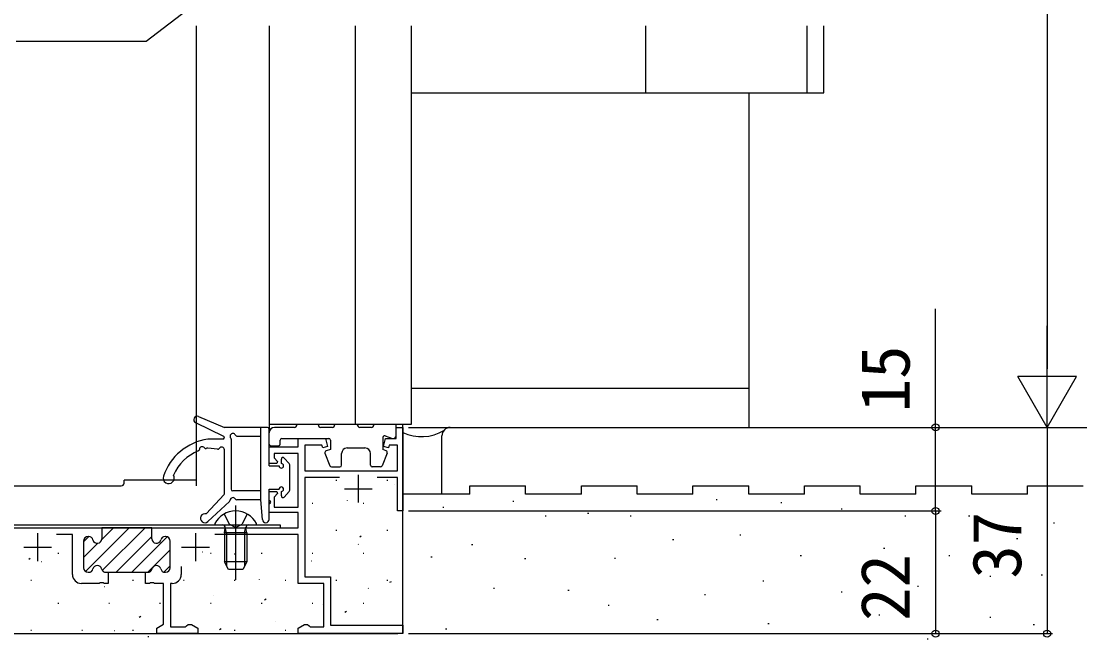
# Model space of a CAD drawing. Units: millimetres, scale not verified. Extents: x -525 to 525, y -783 to 779.
# Drawn here: x 236.1 to 425.9, y 54.2 to 164.9 of the extents above; entities that cross this region are included whole.
import ezdxf
from ezdxf.enums import TextEntityAlignment as Align

# ---------------------------------------------------------------- set-up
doc = ezdxf.new("R2010")
doc.units = ezdxf.units.MM
doc.header["$LTSCALE"] = 4
for name, color, linetype in [('0-2_YKK_11', 7, 'Continuous'), ('0-4_YKK_12', 2, 'Continuous'), ('0-5_YKK_13', 4, 'Continuous'), ('0-7_YKK_D', 6, 'Continuous'), ('0-9_YSS_K', 3, 'Continuous')]:
    doc.layers.add(name, color=color, linetype=linetype)
doc.styles.add('ＭＳ ゴシック', font='')
doc.styles.get('ＭＳ ゴシック').set_extended_font_data('MS Gothic')

msp = doc.modelspace()

# ---------------------------------------------------------------- linework, layer by layer
at = {"layer": '0-2_YKK_11'}
for p, q in [((296.5, 83.597), (296.5, 78.597)), ((294, 81.097), (299, 81.097)), ((247.579, 66.25), (255.426, 74.097)), ((250.493, 71.992), (252.598, 74.097)), ((250.595, 66.437), (258.255, 74.097)), ((239, 73.097), (239, 68.097)), ((247.25, 71.577), (248.169, 72.497)), ((248.151, 72.497), (248.05, 72.497)), ((248.151, 72.497), (248.05, 72.497)), ((253.083, 66.097), (259.5, 72.514)), ((255.912, 66.097), (262.252, 72.438)), ((261.95, 72.497), (261.849, 72.497)), ((261.95, 72.497), (261.849, 72.497)), ((267.3, 73.097), (267.3, 68.097)), ((236.5, 70.597), (241.5, 70.597)), ((247.25, 71.697), (247.25, 66.897)), ((247.25, 71.697), (247.25, 66.897)), ((247.25, 68.749), (249.805, 71.304)), ((262.75, 66.897), (262.75, 71.697)), ((262.75, 66.897), (262.75, 71.697)), ((264.8, 70.597), (269.8, 70.597)), ((258.74, 66.097), (262.75, 70.107)), ((261.606, 66.135), (262.75, 67.278)), ((264.75, 67.112), (264.75, 65.697)), ((248.05, 66.097), (248.151, 66.097)), ((248.05, 66.097), (248.151, 66.097)), ((251.249, 66.097), (258.751, 66.097)), ((261.849, 66.097), (261.95, 66.097)), ((261.849, 66.097), (261.95, 66.097))]:
    msp.add_line(p, q, dxfattribs=at)
for points in [[(259.5, 72.097), (259.5, 74.097), (285.7, 74.097), (285.7, 76.797), (280.5, 76.797), (280.5, 80.597), (281.876, 80.597), (282.036, 80.209), (281.4, 79.573), (281.4, 77.797), (285.7, 77.797), (285.7, 87.397), (281.4, 87.397), (281.4, 86.621), (282.036, 85.985), (281.876, 85.597), (280.5, 85.597), (280.5, 88.597), (285.7, 88.597), (285.7, 90.097), (290.601, 90.097), (290.985, 88.663), (290.115, 88.43), (289.99, 88.897), (286.9, 88.897), (286.9, 84.297), (303.5, 84.297), (303.5, 88.897), (302.01, 88.897), (301.885, 88.43), (301.015, 88.663), (301.399, 90.097), (303.3, 90.097), (303.3, 92.097), (304.5, 92.097), (304.5, 77.097), (303.5, 77.097), (303.5, 83.097), (299.882, 83.097)], [(293.118, 83.097), (286.9, 83.097), (286.9, 65.297), (291.5, 65.297), (291.5, 56.597), (304.5, 56.597), (304.5, 55.097), (285.7, 55.097), (285.7, 56.097), (286.826, 56.747), (287.4, 56.747), (287.698, 56.477), (287.897, 56.297), (290.3, 56.297), (290.3, 64.097), (285.7, 64.097), (285.7, 72.897), (270.747, 72.897)], [(204.101, 72.897), (196.9, 72.897), (196.9, 70.875), (195.2, 70.257), (195.2, 56.297), (201.803, 56.297), (202.001, 56.477), (202.3, 56.747), (202.874, 56.747), (204, 56.097), (204, 55.097), (194, 55.097), (194, 71.097), (195.7, 71.716), (195.7, 73.097), (194, 73.097), (194, 74.097), (250.5, 74.097), (250.5, 72.097)], [(259.5, 72.097), (259.5, 74.097), (250.5, 74.097), (250.5, 72.097)], [(245.25, 65.697), (245.25, 72.897), (242.399, 72.897)], [(251.249, 66.097), (251.65, 66.097), (251.65, 64.097), (250.958, 64.097), (250.775, 64.217), (250.225, 64.217), (250.042, 64.097), (246.85, 64.097)], [(263.15, 64.097), (262.8, 64.097), (262.8, 56.297), (265.503, 56.297), (265.701, 56.477), (266, 56.747), (266.574, 56.747), (267.7, 56.097), (267.7, 55.097), (260.4, 55.097), (260.4, 56.097), (261.6, 56.79), (261.6, 64.097), (259.958, 64.097), (259.775, 64.217), (259.225, 64.217), (259.042, 64.097), (258.35, 64.097), (258.35, 66.097), (258.751, 66.097)]]:
    msp.add_lwpolyline(points, dxfattribs=at)
for centre, radius, start, end in [((248.05, 71.697), 0.8, 90.00001, 179.99999), ((248.05, 71.697), 0.8, 90.00001, 179.99999), ((248.151, 71.697), 0.8, 14.47749, 89.99997), ((248.151, 71.697), 0.8, 14.47749, 89.99997), ((261.849, 71.697), 0.8, 90.00003, 165.52251), ((261.849, 71.697), 0.8, 90.00003, 165.52251), ((261.95, 71.697), 0.8, 0.00001, 89.99999), ((261.95, 71.697), 0.8, 0.00001, 89.99999), ((249.7, 72.097), 0.8, 194.47752, 359.99999), ((249.7, 72.097), 0.8, 194.47752, 359.99999), ((260.3, 72.097), 0.8, 180.00001, 345.52248), ((260.3, 72.097), 0.8, 180.00001, 345.52248), ((248.05, 66.897), 0.8, 180.00001, 269.99999), ((248.05, 66.897), 0.8, 180.00001, 269.99999), ((248.151, 66.897), 0.8, 270.00003, 345.52251), ((248.151, 66.897), 0.8, 270.00003, 345.52251), ((249.7, 66.497), 0.8, 14.47752, 165.52248), ((249.7, 66.497), 0.8, 14.47752, 165.52248), ((251.249, 66.897), 0.8, 194.47749, 269.99997), ((251.249, 66.897), 0.8, 194.47749, 269.99997), ((258.751, 66.897), 0.8, 270.00003, 345.52251), ((258.751, 66.897), 0.8, 270.00003, 345.52251), ((260.3, 66.497), 0.8, 14.47752, 165.52248), ((260.3, 66.497), 0.8, 14.47752, 165.52248), ((261.849, 66.897), 0.8, 194.47749, 269.99997), ((261.849, 66.897), 0.8, 194.47749, 269.99997), ((261.95, 66.897), 0.8, 270.00001, 359.99999), ((261.95, 66.897), 0.8, 270.00001, 359.99999), ((246.85, 65.697), 1.6, 180.00001, 269.99999), ((263.15, 65.697), 1.6, 270.00001, 359.99999)]:
    msp.add_arc(centre, radius, start, end, dxfattribs=at)
at = {"layer": '0-4_YKK_12'}
for p, q in [((280.5, 164.095), (280.5, 91.797)), ((296, 92.597), (296, 164.095)), ((306, 164.095), (306, 92.597)), ((306, 92.597), (280.5, 92.597)), ((304.5, 55.097), (304.5, 92.597)), ((152, 55.097), (303.6, 55.097))]:
    msp.add_line(p, q, dxfattribs=at)
at = {"layer": '0-5_YKK_13'}
for p, q in [((267.5, 81.597), (267.5, 164.095)), ((267.832, 94.05), (272.5, 92.097)), ((267.338, 92.957), (272.331, 90.532)), ((280.2, 92.097), (272.5, 92.097)), ((279, 79.097), (279, 92.097)), ((280.5, 85.197), (280.5, 91.797)), ((285, 92.097), (281.5, 92.097)), ((289.3, 92.597), (285.5, 92.597)), ((291.8, 92.097), (289.8, 92.097)), ((296.3, 92.597), (292.3, 92.597)), ((298.8, 92.097), (296.8, 92.097)), ((303.3, 92.597), (299.3, 92.597)), ((303.3, 90.597), (303.3, 92.597)), ((272.2, 90.002), (269.5, 90.002)), ((272.5, 90.262), (272.5, 90.302)), ((273.7, 89.968), (273.7, 80.997)), ((274.742, 90.497), (279, 90.497)), ((280.5, 89.097), (280.5, 91.097)), ((282.5, 89.097), (282.5, 89.797)), ((282.8, 90.097), (291.2, 90.097)), ((291.5, 89.797), (291.5, 88.097)), ((300.9, 90.297), (300.9, 88.097)), ((301.297, 90.581), (302.639, 90.124)), ((271.264, 88.157), (269.5, 88.379)), ((272.5, 80.281), (272.5, 88.055)), ((280.8, 88.797), (282.2, 88.797)), ((290.521, 87.487), (291.425, 85.187)), ((291.5, 88.097), (290.722, 87.887)), ((293.5, 85.297), (293.5, 87.397)), ((294.5, 88.397), (297.7, 88.397)), ((298.7, 85.297), (298.7, 87.397)), ((301.679, 87.487), (300.775, 85.187)), ((301.502, 87.879), (300.9, 88.097)), ((282.7, 85.597), (282.7, 86.397)), ((282.762, 85.592), (282.7, 85.654)), ((283.224, 86.596), (284.124, 85.582)), ((280.5, 85.197), (282.3, 85.197)), ((284.2, 80.811), (284.2, 85.383)), ((291.704, 84.997), (293.2, 84.997)), ((300.496, 84.997), (299, 84.997)), ((267.5, 82.597), (254.5, 82.597)), ((254.5, 82.097), (254.5, 82.597)), ((210.1, 81.597), (254, 81.597)), ((269.233, 76.562), (272.422, 80.08)), ((279, 80.697), (274, 80.697)), ((280.5, 80.997), (282.3, 80.997)), ((280.5, 78.997), (280.5, 80.997)), ((280.5, 77.397), (280.5, 79.997)), ((282.7, 79.797), (282.7, 80.597)), ((283.224, 79.598), (284.124, 80.612)), ((269.546, 75.213), (273.406, 78.822)), ((274.502, 78.097), (274.502, 64.766)), ((279, 79.097), (274.693, 79.097)), ((279.302, 75.546), (279, 79.097)), ((280.5, 75.597), (280.5, 78.397)), ((272.452, 76.563), (273.357, 74.747)), ((276.552, 76.563), (275.647, 74.747)), ((193.609, 74.097), (282.501, 74.097)), ((193.7, 74.597), (282.501, 74.597)), ((270.906, 74.597), (278.098, 74.597)), ((272.881, 73.197), (272.641, 74.212)), ((274.502, 74.139), (273.357, 74.747)), ((274.502, 74.139), (275.647, 74.747)), ((276.123, 73.197), (276.363, 74.212)), ((282.501, 74.597), (282.501, 74.097)), ((272.502, 73.197), (272.647, 74.009)), ((276.502, 73.197), (272.502, 73.197)), ((272.502, 73.197), (272.502, 67.997)), ((272.881, 73.197), (272.881, 67.239)), ((276.123, 73.197), (276.123, 67.239)), ((276.502, 73.197), (276.357, 74.009)), ((276.502, 73.197), (276.502, 67.997)), ((276.502, 67.997), (272.502, 67.997)), ((273.202, 66.597), (272.502, 67.997)), ((275.802, 66.597), (273.202, 66.597)), ((276.502, 67.997), (275.802, 66.597))]:
    msp.add_line(p, q, dxfattribs=at)
for centre, radius, start, end in [((267.6, 93.497), 0.6, 67.29305, 244.09592), ((280.2, 91.797), 0.3, 0, 90), ((281.5, 91.097), 1, 90, 180), ((285, 92.597), 0.5, 270, 0), ((289.8, 92.597), 0.5, 180, 270), ((291.8, 92.597), 0.5, 270, 0), ((296.8, 92.597), 0.5, 180, 270), ((298.8, 92.597), 0.5, 270, 0), ((271.026, 80.119), 10, 98.77631, 161.31748), ((272.2, 90.302), 0.3, 270, 0), ((272.2, 90.262), 0.3, 0, 64.09592), ((274, 90.497), 0.5, 22.02431, 221.40962), ((273.4, 89.968), 0.3, 0, 41.40962), ((274.742, 90.797), 0.3, 202.02431, 270), ((282.8, 89.797), 0.3, 90, 180), ((291.2, 89.797), 0.3, 0, 90), ((301.2, 90.297), 0.3, 71.18464, 180), ((302.8, 90.597), 0.5, 251.18464, 0), ((271.026, 80.119), 8.4, 112.471, 156.04391), ((267.7, 88.158), 0.3, 292.471, 357.98244), ((268.5, 88.13), 0.5, 37.01533, 177.98244), ((269.139, 88.612), 0.3, 217.01533, 282.52677), ((271.026, 80.119), 8.4, 100.46528, 102.52677), ((271.302, 88.455), 0.3, 262.83076, 330.80645), ((272, 88.065), 0.5, 0, 150.80645), ((280.8, 89.097), 0.3, 180, 270), ((282.2, 89.097), 0.3, 270, 0), ((290.8, 87.597), 0.3, 105.12723, 201.46551), ((294.5, 87.397), 1, 90, 180), ((297.7, 87.397), 1, 0, 90), ((301.4, 87.597), 0.3, 338.53449, 70.10409), ((282.7, 85.197), 0.4, 180, 90), ((283, 86.397), 0.3, 41.59314, 180), ((283.9, 85.383), 0.3, 0, 41.59314), ((262.5, 83.002), 1, 161.31748, 31.85628), ((291.704, 85.297), 0.3, 201.46551, 270), ((293.2, 85.297), 0.3, 270, 0), ((299, 85.297), 0.3, 180, 270), ((300.496, 85.297), 0.3, 270, 338.53449), ((254, 82.097), 0.5, 270, 360), ((272.2, 80.281), 0.3, 317.79873, 0), ((274, 80.997), 0.3, 180, 270), ((282.7, 80.997), 0.4, 270, 180), ((283, 79.797), 0.3, 180, 318.40686), ((283.9, 80.811), 0.3, 318.40686, 0), ((273.201, 79.041), 0.3, 313.08137, 356.82535), ((274, 78.997), 0.5, 30, 176.82535), ((274.693, 79.397), 0.3, 210, 270), ((280.5, 78.697), 0.3, 270, 90), ((269, 75.797), 0.8, 73.08137, 313.08137), ((274.502, 72.897), 4.2, 27.28096, 152.71904), ((270.906, 74.751), 0.154, 152.71904, 270), ((272.154, 74.097), 0.5, 349.90904, 90), ((276.85, 74.097), 0.5, 90, 190.09096), ((278.098, 74.751), 0.154, 270, 27.28096), ((279.9, 75.597), 0.6, 184.86385, 0)]:
    msp.add_arc(centre, radius, start, end, dxfattribs=at)
at = {"layer": '0-7_YKK_D'}
for p, q in [((420, 356.597), (420, 102.595)), ((420, 92.095), (420, 110.281)), ((420, 92.095), (414.75, 101.188)), ((425.25, 101.188), (414.75, 101.188)), ((420, 92.095), (425.25, 101.188)), ((305.5, 92.097), (401, 92.097)), ((305.5, 92.095), (421, 92.095)), ((305.781, 92.097), (421, 92.097)), ((420, 92.097), (420, 55.097)), ((305.5, 77.097), (401, 77.097)), ((305.5, 77.097), (401, 77.097)), ((400, 77.097), (400, 55.097)), ((305.5, 55.097), (401, 55.097)), ((305.5, 55.097), (421, 55.097))]:
    msp.add_line(p, q, dxfattribs=at)
for points in [[(284.6, 181.3), (258.442, 161.3), (235.146, 161.3)], [(400, 77.097), (400, 92.097), (400, 113.374)]]:
    msp.add_lwpolyline(points, dxfattribs=at)
for centre in [(400, 92.097), (400, 77.097), (400, 77.097), (400, 55.097), (420, 55.097)]:
    msp.add_circle(centre, 0.637, dxfattribs=at)
at = {"layer": '0-9_YSS_K'}
for p, q in [((348, 164.095), (348, 152.098)), ((377, 152.098), (377, 164.095)), ((380, 152.098), (380, 164.095)), ((306, 152.098), (380, 152.098)), ((366.502, 152.098), (366.502, 92.097)), ((306, 99.096), (366.502, 99.096)), ((311.5, 80.095), (311.5, 90.595)), ((292.5, 82.613), (292.65, 82.613)), ((301.62, 82.613), (301.77, 82.613)), ((302.921, 81.909), (302.949, 81.919)), ((316.498, 80.095), (304.5, 80.095)), ((316.498, 81.595), (326.498, 81.595)), ((316.498, 80.095), (316.498, 81.595)), ((336.498, 81.595), (346.498, 81.595)), ((336.498, 80.095), (336.498, 81.595)), ((346.498, 80.095), (346.498, 81.595)), ((356.498, 80.095), (346.498, 80.095)), ((356.498, 81.595), (366.498, 81.595)), ((356.498, 80.095), (356.498, 81.595)), ((366.498, 80.095), (366.498, 81.595)), ((376.498, 80.095), (366.498, 80.095)), ((386.498, 80.095), (386.498, 81.595)), ((386.498, 80.095), (386.498, 81.595)), ((396.498, 80.095), (386.498, 80.095)), ((396.498, 80.095), (386.498, 80.095)), ((406.498, 80.095), (406.498, 81.595)), ((416.498, 80.095), (406.498, 80.095)), ((288.225, 78.488), (288.375, 78.488)), ((294.55, 78.945), (294.579, 78.955)), ((297.345, 78.488), (297.495, 78.488)), ((324.191, 78.843), (324.391, 78.843)), ((360.668, 79.15), (360.868, 79.15)), ((372.233, 78.607), (372.433, 78.607)), ((311.642, 77.782), (311.842, 77.782)), ((330.005, 76.221), (330.205, 76.221)), ((337.62, 76.683), (337.82, 76.683)), ((345.235, 76.221), (345.435, 76.221)), ((383.081, 77.49), (383.281, 77.49)), ((394.504, 76.221), (394.704, 76.221)), ((405.927, 76.221), (406.127, 76.221)), ((421.157, 74.952), (421.357, 74.952)), ((292.5, 73.643), (292.65, 73.643)), ((296.766, 72.472), (297.016, 72.638)), ((301.62, 73.643), (301.77, 73.643)), ((364.893, 72.82), (365.093, 72.82)), ((414.542, 72.144), (414.742, 72.144)), ((296.489, 71.108), (296.517, 71.118)), ((316.825, 71.069), (317.025, 71.069)), ((352.85, 71.952), (353.05, 71.952)), ((390.696, 70.413), (390.896, 70.413)), ((237.406, 68.443), (237.656, 68.609)), ((242.625, 69.518), (242.775, 69.518)), ((268.59, 69.752), (268.618, 69.762)), ((269.985, 69.518), (270.135, 69.518)), ((274.29, 69.349), (274.54, 69.515)), ((279.105, 69.518), (279.255, 69.518)), ((288.225, 69.518), (288.375, 69.518)), ((297.345, 69.518), (297.495, 69.518)), ((309.52, 68.886), (309.72, 68.886)), ((326.313, 68.599), (326.513, 68.599)), ((342.428, 68.606), (342.628, 68.606)), ((375.744, 69.096), (375.944, 69.096)), ((402.377, 69.094), (402.577, 69.094)), ((239.702, 68.045), (239.73, 68.055)), ((288.118, 68.144), (288.146, 68.154)), ((237.78, 64.673), (237.93, 64.673)), ((256.02, 64.673), (256.17, 64.673)), ((265.14, 64.673), (265.29, 64.673)), ((274.26, 64.673), (274.41, 64.673)), ((278.757, 64.829), (278.786, 64.839)), ((283.38, 64.673), (283.53, 64.673)), ((292.5, 64.673), (292.65, 64.673)), ((301.62, 64.673), (301.77, 64.673)), ((369.011, 64.563), (369.211, 64.563)), ((409.736, 65.429), (409.936, 65.429)), ((418.96, 65.628), (419.16, 65.628)), ((251, 63.523), (251.029, 63.533)), ((298.285, 63.221), (298.313, 63.231)), ((302.18, 64.303), (302.43, 64.468)), ((320.717, 63.273), (320.917, 63.273)), ((334.082, 62.875), (334.282, 62.875)), ((396.773, 63.606), (396.973, 63.606)), ((270.528, 61.915), (270.556, 61.925)), ((279.704, 61.18), (279.954, 61.345)), ((358.575, 62.087), (358.775, 62.087)), ((383.081, 62.606), (383.281, 62.606)), ((242.625, 60.548), (242.775, 60.548)), ((242.63, 60.559), (242.658, 60.569)), ((251.745, 60.548), (251.895, 60.548)), ((260.865, 60.548), (261.015, 60.548)), ((269.985, 60.548), (270.135, 60.548)), ((279.105, 60.548), (279.255, 60.548)), ((288.225, 60.548), (288.375, 60.548)), ((290.056, 60.307), (290.084, 60.317)), ((294.112, 58.963), (294.362, 59.128)), ((297.345, 60.548), (297.495, 60.548)), ((341.284, 60.23), (341.484, 60.23)), ((257.228, 58.057), (257.479, 58.222)), ((281.685, 57.343), (281.714, 57.353)), ((350.043, 57.606), (350.243, 57.606)), ((389.807, 58.497), (390.007, 58.497)), ((409.734, 58.067), (409.934, 58.067)), ((237.78, 55.703), (237.93, 55.703)), ((246.9, 55.703), (247.05, 55.703)), ((252.797, 55.636), (252.825, 55.646)), ((256.02, 55.703), (256.17, 55.703)), ((271.636, 55.84), (271.887, 56.005)), ((274.26, 55.703), (274.41, 55.703)), ((283.38, 55.703), (283.53, 55.703)), ((312.159, 55.938), (312.359, 55.938)), ((369.957, 56.926), (370.157, 56.926)), ((417.535, 56.764), (417.735, 56.764)), ((258.755, 54.589), (258.955, 54.589)), ((398.472, 54.165), (398.672, 54.165))]:
    msp.add_line(p, q, dxfattribs=at)
for points in [[(313, 92.095), (419.998, 92.095), (462.319, 92.095)], [(336.498, 80.095), (326.498, 80.095), (326.498, 81.595)], [(376.498, 80.095), (376.498, 81.595), (386.498, 81.595)], [(396.498, 80.095), (396.498, 81.595), (406.498, 81.595)], [(416.498, 80.095), (416.498, 81.595), (426.498, 81.595)]]:
    msp.add_lwpolyline(points, dxfattribs=at)
for centre, radius, start, end in [((307.844, 98.114), 7.692, 244.23156, 301.2405), ((313, 90.595), 1.5, 90, 180)]:
    msp.add_arc(centre, radius, start, end, dxfattribs=at)

# ---------------------------------------------------------------- texts
at = {"layer": '0-7_YKK_D', "style": 'ＭＳ ゴシック'}
for s, p in [('15', (398, 94.806)), ('37', (418, 64.972)), ('22', (398, 57.37))]:
    msp.add_text(s, height=8.798, rotation=90, dxfattribs=at).set_placement(p, align=Align.BOTTOM_LEFT)

doc.saveas('drawing.dxf')
